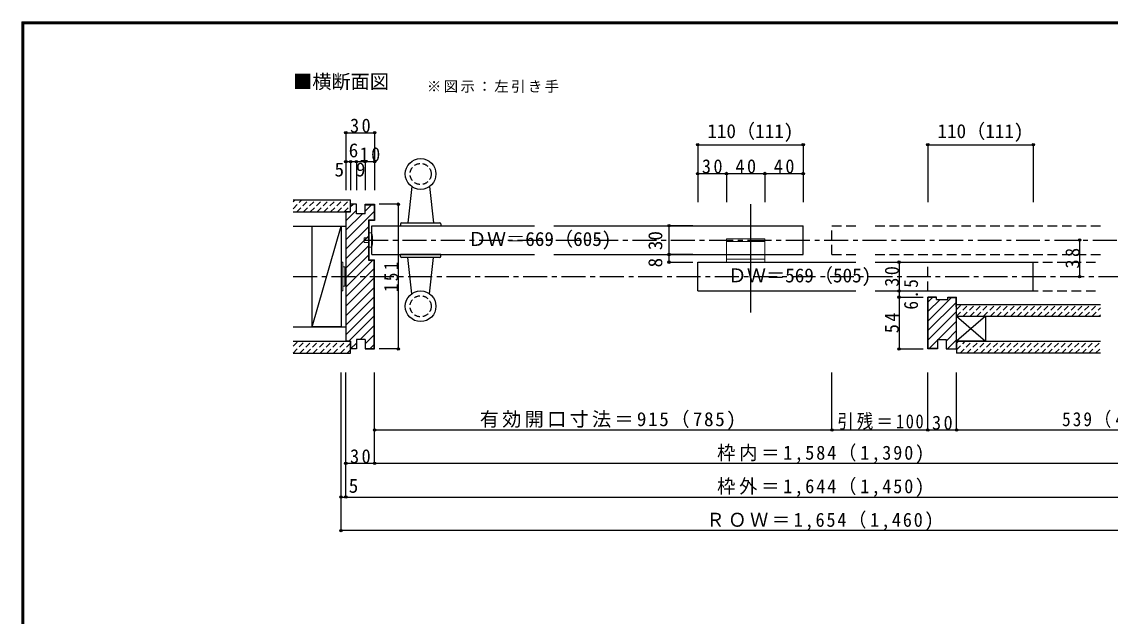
# Model space of a CAD drawing. Units: millimetres at full size, sheet at 1:5. Extents: x -973 to 977, y -718 to 696.
# Drawn here: x -973 to 162, y 76 to 696 of the extents above; entities that cross this region are included whole.
import ezdxf
from ezdxf.enums import TextEntityAlignment as Align

# ---------------------------------------------------------------- set-up
doc = ezdxf.new("R2010")
doc.units = ezdxf.units.MM
doc.header["$LTSCALE"] = 5
doc.header["$PDMODE"] = 32
doc.header["$PDSIZE"] = 2.5
for name, pattern in [('CHAIN1', [8, 5, -1, 1, -1]), ('DASHED1', [1.8, 1.2, -0.6]), ('DASHED2', [3, 2, -1])]:
    doc.linetypes.add(name, pattern=pattern)
for name, color, linetype in [('0-1_通り芯', 4, 'CHAIN1'), ('0-2_柱', 3, 'Continuous'), ('0-3_仕上げ', 2, 'Continuous'), ('0-4_枠', 3, 'Continuous'), ('0-5_ケーシング', 3, 'Continuous'), ('0-6_扉', 7, 'Continuous'), ('0-A_文字', 7, 'Continuous'), ('0-B_寸法', 7, 'Continuous'), ('0-C_ハッチ', 4, 'DASHED1'), ('F-1_枠', 6, 'Continuous')]:
    doc.layers.add(name, color=color, linetype=linetype)
doc.layers.add('0-7_金物', color=7, linetype='Continuous', lineweight=18)
doc.styles.add('ＭＳ ゴシック', font='')
doc.styles.get('ＭＳ ゴシック').set_extended_font_data('MS Gothic')

msp = doc.modelspace()

# ---------------------------------------------------------------- linework, layer by layer
at = {"layer": '0-1_通り芯'}
msp.add_line((-690.347, 430), (406.733, 430), dxfattribs=at)
at = {"layer": '0-2_柱'}
for p, q in [((-670.347, 482.5), (-640.347, 482.5)), ((-670.347, 377.5), (-670.347, 482.5)), ((-640.347, 482.5), (-640.347, 377.5)), ((1.653, 364.5), (1.653, 390.5)), ((1.653, 388.5), (31.653, 388.5)), ((31.653, 388.5), (31.653, 362.5)), ((-640.347, 377.5), (-670.347, 377.5)), ((31.653, 362.5), (1.653, 362.5))]:
    msp.add_line(p, q, dxfattribs=at)
at = {"layer": '0-2_柱', "color": 7}
for p, q in [((-670.347, 377.5), (-640.347, 482.5)), ((31.653, 388.5), (1.653, 362.5)), ((1.653, 388.5), (31.653, 362.5))]:
    msp.add_line(p, q, dxfattribs=at)
at = {"layer": '0-3_仕上げ'}
for p, q in [((-690.347, 510), (-630.347, 510)), ((1.653, 401), (151.653, 401)), ((1.542, 388.5), (151.653, 388.5)), ((-690.347, 362.5), (-630.347, 362.5)), ((1.653, 362.5), (1.653, 350)), ((1.653, 362.5), (151.653, 362.5)), ((151.653, 350), (1.653, 350))]:
    msp.add_line(p, q, dxfattribs=at)
at = {"layer": '0-3_仕上げ', "color": 7}
for p, q in [((-690.347, 482.5), (-635.347, 482.5)), ((-690.347, 377.5), (-635.347, 377.5))]:
    msp.add_line(p, q, dxfattribs=at)
at = {"layer": '0-3_仕上げ'}
for points in [[(-690.347, 497.5), (-630.347, 497.5), (-630.347, 510)], [(-690.347, 350), (-630.347, 350), (-630.347, 362.5)]]:
    msp.add_lwpolyline(points, dxfattribs=at)
at = {"layer": '0-4_枠'}
for p, q in [((-624.347, 505.5), (-630.347, 505.5)), ((-630.347, 497.5), (-630.347, 505.5)), ((-615.347, 495.5), (-615.347, 505.5)), ((-615.347, 505.5), (-605.347, 505.5)), ((-615.347, 505), (-605.847, 505)), ((-605.847, 505), (-605.847, 489)), ((-605.347, 505.5), (-605.347, 488.5)), ((-630.347, 497.5), (-635.347, 497.5)), ((-635.347, 497.5), (-635.347, 362.5)), ((-605.847, 489), (-611.847, 489)), ((-611.847, 489), (-611.847, 447)), ((-605.347, 488.5), (-611.347, 488.5)), ((-611.347, 488.5), (-611.347, 447.5)), ((-611.847, 447), (-605.847, 447)), ((-611.347, 447.5), (-605.347, 447.5)), ((-605.847, 355), (-605.847, 447)), ((-605.347, 354.5), (-605.347, 447.5)), ((-19.347, 408.5), (-28.347, 408.5)), ((-28.347, 354.5), (-28.347, 408.5)), ((-19.347, 408), (-27.847, 408)), ((-27.847, 355), (-27.847, 408)), ((-19.347, 406), (-19.347, 408.5)), ((-19.347, 406), (-7.347, 406)), ((-7.347, 408.5), (1.653, 408.5)), ((-7.347, 406), (-7.347, 408.5)), ((-7.347, 408), (1.153, 408)), ((1.153, 398.5), (1.153, 408)), ((1.153, 398.5), (1.653, 398.5)), ((1.653, 354.5), (1.653, 408.5)), ((-624.347, 364.5), (-624.347, 354.5)), ((-615.347, 364.5), (-624.347, 364.5)), ((-615.347, 364.5), (-615.347, 354.5)), ((-18.347, 364.5), (-18.347, 354.5)), ((-18.347, 364.5), (-9.347, 364.5)), ((-9.347, 364.5), (-9.347, 354.5)), ((-630.347, 362.5), (-635.347, 362.5)), ((-630.347, 362.5), (-630.347, 354.5)), ((-624.347, 354.5), (-630.347, 354.5)), ((-615.347, 355), (-605.847, 355)), ((-615.347, 354.5), (-605.347, 354.5)), ((-18.347, 354.5), (-28.347, 354.5)), ((-18.347, 355), (-27.847, 355)), ((-9.347, 354.5), (-7.539, 354.5)), ((-7.539, 354.5), (1.653, 354.5))]:
    msp.add_line(p, q, dxfattribs=at)
msp.add_lwpolyline([(-615.347, 495.5), (-624.347, 495.5), (-624.347, 505.5)], dxfattribs=at)
at = {"layer": '0-5_ケーシング'}
for p, q in [((-566.597, 523.945), (-570.847, 486)), ((-548.097, 523.945), (-543.847, 486)), ((-578.347, 485), (-578.347, 483)), ((-578.347, 483), (-536.347, 483)), ((-577.347, 486), (-537.347, 486)), ((-536.347, 485), (-536.347, 483)), ((-578.347, 451), (-578.347, 453)), ((-536.347, 453), (-578.347, 453)), ((-537.347, 450), (-577.347, 450)), ((-566.597, 412.055), (-570.847, 450)), ((-548.097, 412.055), (-543.847, 450)), ((-536.347, 451), (-536.347, 453))]:
    msp.add_line(p, q, dxfattribs=at)
for centre in [(-557.347, 537), (-557.347, 399)]:
    msp.add_circle(centre, 16, dxfattribs=at)
at = {"layer": '0-5_ケーシング', "linetype": 'DASHED1'}
for centre in [(-557.347, 537), (-557.347, 399)]:
    msp.add_circle(centre, 11, dxfattribs=at)
at = {"layer": '0-5_ケーシング'}
for centre, start, end in [((-577.347, 485), 90, 180), ((-537.347, 485), 0, 90), ((-577.347, 451), 180, 270), ((-537.347, 451), 270, 0)]:
    msp.add_arc(centre, 1, start, end, dxfattribs=at)
at = {"layer": '0-6_扉', "color": 3}
msp.add_line((-213.347, 505.5), (-213.347, 392.5), dxfattribs=at)
at = {"layer": '0-6_扉', "color": 6}
for p, q in [((-608.347, 453), (-608.347, 483)), ((-608.347, 483), (-438.442, 483)), ((-418.442, 483), (-158.347, 483)), ((-158.347, 453), (-158.347, 483)), ((-608.347, 453), (-438.442, 453)), ((-418.442, 453), (-158.347, 453)), ((-268.347, 415), (-268.347, 445)), ((-268.347, 445), (-103.347, 445)), ((-83.347, 445), (81.653, 445)), ((81.653, 415), (81.653, 445)), ((-268.347, 415), (-103.347, 415)), ((-83.347, 415), (81.653, 415))]:
    msp.add_line(p, q, dxfattribs=at)
at = {"layer": '0-6_扉', "color": 2, "linetype": 'DASHED2'}
for p, q in [((-128.347, 453), (-128.347, 483)), ((-128.347, 483), (-103.347, 483)), ((-83.347, 483), (151.653, 483)), ((-128.347, 453), (-103.347, 453)), ((-83.347, 453), (151.653, 453)), ((-28.347, 415), (-28.347, 445)), ((-28.347, 445), (151.653, 445)), ((-28.347, 415), (151.653, 415))]:
    msp.add_line(p, q, dxfattribs=at)
at = {"layer": '0-7_金物'}
for p, q in [((-616.347, 465.5), (-616.347, 470.5)), ((-616.347, 470.5), (-611.347, 470.5)), ((-611.347, 465.5), (-616.347, 465.5)), ((-611.347, 460.5), (-608.347, 460.5)), ((-638.347, 445), (-640.347, 445)), ((-640.347, 415), (-640.347, 445)), ((-638.347, 445), (-638.347, 415)), ((-638.347, 440), (-636.347, 440)), ((-636.347, 440), (-636.347, 420)), ((-636.347, 439), (-635.347, 439)), ((-635.347, 439), (-635.347, 421)), ((-636.347, 421), (-635.347, 421)), ((-638.347, 415), (-640.347, 415)), ((-638.347, 420), (-636.347, 420))]:
    msp.add_line(p, q, dxfattribs=at)
at = {"layer": '0-7_金物', "color": 2}
for p, q in [((-238.347, 469.5), (-198.347, 469.5)), ((-238.347, 445), (-238.347, 469.5)), ((-238.347, 466.5), (-198.347, 466.5)), ((-198.347, 445), (-198.347, 469.5)), ((-238.347, 448), (-198.347, 448)), ((-238.347, 445), (-198.347, 445))]:
    msp.add_line(p, q, dxfattribs=at)
at = {"layer": '0-7_金物'}
msp.add_lwpolyline([(-608.347, 475.5), (-611.347, 475.5), (-611.347, 460.5)], dxfattribs=at)
msp.add_arc((-635.972, 468), 28.625, 344.81071, 15.18929, dxfattribs=at)
at = {"layer": '0-B_寸法', "color": 4}
for p, q in [((-635.347, 580), (-635.347, 520)), ((-635.347, 580), (-605.347, 580)), ((-605.347, 580), (-605.347, 520)), ((-268.347, 567.5), (-158.347, 567.5)), ((-268.347, 567.5), (-268.347, 507.5)), ((-158.347, 567.5), (-158.347, 507.5)), ((-28.347, 567.5), (81.653, 567.5)), ((-28.347, 567.5), (-28.347, 507.5)), ((81.653, 567.5), (81.653, 507.5)), ((-635.347, 550), (-630.347, 550)), ((-630.347, 550), (-630.347, 520)), ((-630.347, 550), (-624.347, 550)), ((-624.347, 550), (-624.347, 520)), ((-624.347, 550), (-615.347, 550)), ((-615.347, 550), (-615.347, 520)), ((-615.347, 550), (-605.347, 550)), ((-268.347, 537.5), (-238.347, 537.5)), ((-238.347, 537.5), (-238.347, 507.5)), ((-238.347, 537.5), (-198.347, 537.5)), ((-198.347, 537.5), (-198.347, 507.5)), ((-198.347, 537.5), (-158.347, 537.5)), ((-580.687, 505.5), (-600.687, 505.5)), ((-580.687, 505.5), (-580.687, 354.5)), ((-298.394, 483), (-298.394, 445)), ((-273.347, 483), (-298.394, 483)), ((130.016, 468), (130.016, 430)), ((-273.347, 453), (-298.394, 453)), ((-298.394, 445), (-273.347, 445)), ((-58.394, 445), (-58.394, 415)), ((-58.394, 445), (-33.347, 445)), ((-58.394, 415), (-33.347, 415)), ((-58.394, 415), (-58.394, 408.5)), ((-58.394, 408.5), (-33.347, 408.5)), ((-58.394, 408.5), (-58.394, 354.5)), ((-580.687, 354.5), (-600.687, 354.5)), ((-58.394, 354.5), (-33.347, 354.5)), ((-640.347, 165), (-640.347, 330)), ((-635.347, 200), (-635.347, 330)), ((-605.347, 235), (-605.347, 330)), ((-128.347, 270), (-128.347, 330)), ((-28.347, 270), (-28.347, 330)), ((1.653, 270), (1.653, 330)), ((-605.347, 270), (-128.347, 270)), ((-128.347, 270), (-28.347, 270)), ((-28.347, 270), (321.653, 270)), ((-605.347, 235), (-635.347, 235)), ((321.653, 235), (-605.347, 235)), ((-640.347, 200), (-635.347, 200)), ((-635.347, 200), (351.653, 200)), ((356.622, 165), (-640.347, 165))]:
    msp.add_line(p, q, dxfattribs=at)
at = {"layer": '0-B_寸法', "color": 4, "linetype": 'CHAIN1'}
msp.add_line((-616.347, 468), (321.653, 468), dxfattribs=at)
at = {"layer": '0-B_寸法'}
for p in [(-635.347, 580), (-605.347, 580), (-268.347, 567.5), (-158.347, 567.5), (-28.347, 567.5), (81.653, 567.5), (-635.347, 550), (-630.347, 550), (-624.347, 550), (-615.347, 550), (-605.347, 550), (-268.347, 537.5), (-238.347, 537.5), (-198.347, 537.5), (-158.347, 537.5), (-580.687, 505.5), (-298.394, 483), (130.016, 468), (-298.394, 453), (-298.394, 445), (-58.394, 445), (130.016, 430), (-58.394, 415), (-58.394, 408.5), (-580.687, 354.5), (-58.394, 354.5), (-605.347, 270), (-128.347, 270), (-28.347, 270), (1.653, 270), (-635.347, 235), (-605.347, 235), (-640.347, 200), (-635.347, 200), (-640.347, 165)]:
    msp.add_point(p, dxfattribs=at)
at = {"layer": '0-C_ハッチ'}
for p, q in [((-690.347, 500.776), (-681.123, 510)), ((-690.347, 507.847), (-688.194, 510)), ((-686.552, 497.5), (-674.052, 510)), ((-679.481, 497.5), (-666.981, 510)), ((-672.41, 497.5), (-659.91, 510)), ((-665.339, 497.5), (-652.839, 510)), ((-658.268, 497.5), (-645.768, 510)), ((-651.197, 497.5), (-638.697, 510)), ((-644.126, 497.5), (-631.626, 510)), ((-637.055, 497.5), (-630.347, 504.208)), ((1.653, 388.619), (14.033, 401)), ((1.653, 395.691), (6.962, 401)), ((8.605, 388.5), (21.105, 401)), ((15.676, 388.5), (28.176, 401)), ((22.747, 388.5), (35.247, 401)), ((29.818, 388.5), (42.318, 401)), ((36.889, 388.5), (49.389, 401)), ((43.96, 388.5), (56.46, 401)), ((51.031, 388.5), (63.531, 401)), ((58.102, 388.5), (70.602, 401)), ((65.173, 388.5), (77.673, 401)), ((72.244, 388.5), (84.744, 401)), ((79.315, 388.5), (91.815, 401)), ((86.386, 388.5), (98.886, 401)), ((93.457, 388.5), (105.957, 401)), ((100.528, 388.5), (113.028, 401)), ((107.6, 388.5), (120.1, 401)), ((114.671, 388.5), (127.171, 401)), ((121.742, 388.5), (134.242, 401)), ((128.813, 388.5), (141.313, 401)), ((135.884, 388.5), (148.384, 401)), ((142.955, 388.5), (151.653, 397.198)), ((150.026, 388.5), (151.653, 390.127)), ((-690.347, 350.213), (-678.06, 362.5)), ((-690.347, 357.284), (-685.131, 362.5)), ((-683.489, 350), (-670.989, 362.5)), ((-676.418, 350), (-663.918, 362.5)), ((-669.347, 350), (-656.847, 362.5)), ((-662.275, 350), (-649.775, 362.5)), ((-655.204, 350), (-642.704, 362.5)), ((-648.133, 350), (-635.633, 362.5)), ((-641.062, 350), (-630.347, 360.715)), ((-633.991, 350), (-630.347, 353.644)), ((1.653, 360.403), (3.75, 362.5)), ((1.653, 353.443), (10.71, 362.5)), ((5.281, 350), (17.781, 362.5)), ((12.352, 350), (24.852, 362.5)), ((19.423, 350), (31.923, 362.5)), ((26.494, 350), (38.994, 362.5)), ((33.565, 350), (46.065, 362.5)), ((40.636, 350), (53.136, 362.5)), ((47.707, 350), (60.207, 362.5)), ((54.778, 350), (67.278, 362.5)), ((61.85, 350), (74.35, 362.5)), ((68.921, 350), (81.421, 362.5)), ((75.992, 350), (88.492, 362.5)), ((83.063, 350), (95.563, 362.5)), ((90.134, 350), (102.634, 362.5)), ((97.205, 350), (109.705, 362.5)), ((104.276, 350), (116.776, 362.5)), ((111.347, 350), (123.847, 362.5)), ((118.418, 350), (130.918, 362.5)), ((125.489, 350), (137.989, 362.5)), ((132.56, 350), (145.06, 362.5)), ((139.631, 350), (151.653, 362.022)), ((146.702, 350), (151.653, 354.951))]:
    msp.add_line(p, q, dxfattribs=at)
at = {"layer": '0-C_ハッチ', "linetype": 'Continuous'}
for p, q in [((-630.347, 503.028), (-627.875, 505.5)), ((-615.347, 498.229), (-608.576, 505)), ((-635.347, 488.128), (-624.347, 499.128)), ((-635.347, 468.329), (-605.847, 497.829)), ((-635.347, 478.229), (-618.076, 495.5)), ((-635.347, 458.43), (-611.847, 481.93)), ((-635.347, 448.53), (-611.847, 472.03)), ((-635.347, 438.631), (-611.847, 462.131)), ((-635.347, 428.731), (-611.847, 452.231)), ((-635.347, 418.832), (-607.179, 447)), ((-635.347, 408.932), (-605.847, 438.432)), ((-635.347, 399.033), (-605.847, 428.533)), ((-635.347, 389.133), (-605.847, 418.633)), ((-635.347, 379.234), (-605.847, 408.734)), ((-635.347, 369.334), (-605.847, 398.834)), ((-27.847, 383.826), (-3.673, 408)), ((-27.847, 403.625), (-23.472, 408)), ((-27.847, 393.725), (-15.572, 406)), ((-27.847, 373.926), (1.153, 402.926)), ((-632.282, 362.5), (-605.847, 388.935)), ((-27.847, 364.027), (1.653, 393.527)), ((-620.382, 364.5), (-605.847, 379.035)), ((-17.474, 364.5), (1.653, 383.627)), ((-615.347, 359.636), (-605.847, 369.136)), ((-26.974, 355), (-18.347, 363.627)), ((-9.347, 362.728), (1.653, 373.728)), ((-7.675, 354.5), (1.653, 363.828)), ((-630.347, 354.535), (-624.347, 360.535)), ((-610.083, 355), (-605.847, 359.236))]:
    msp.add_line(p, q, dxfattribs=at)
at = {"layer": 'F-1_枠'}
for p, q in [((-973.347, 695.833), (-973.347, -700.833)), ((-973.347, 695.833), (976.653, 695.833)), ((-973.347, 695), (976.653, 695)), ((-973.347, 694.167), (976.653, 694.167)), ((-972.514, 695.833), (-972.514, -700.833)), ((-971.68, 695.833), (-971.68, -700.833))]:
    msp.add_line(p, q, dxfattribs=at)

# ---------------------------------------------------------------- texts
at = {"layer": '0-A_文字', "style": 'ＭＳ ゴシック'}
msp.add_text('■横断面図', height=14.66, dxfattribs=at).set_placement((-690.347, 621.667), align=Align.BOTTOM_LEFT)
at = {"layer": '0-A_文字', "insert": (-550.805, 621.667), "char_height": 11, "attachment_point": 7, "style": 'ＭＳ ゴシック'}
msp.add_mtext('\\T1.17;※図示：左引き手', dxfattribs=at)
at = {"layer": '0-B_寸法', "style": 'ＭＳ ゴシック'}
for s, p in [('110（111)', (-258.347, 570)), ('110（111)', (-18.347, 570)), ('6', (-632.347, 550)), ('5', (-647.161, 530)), ('9', (-624.847, 530)), ('ＤＷ＝669（605)', (-508.179, 457.5)), ('ＤＷ＝569（505)', (-237.121, 419.5)), ('5', (-632.347, 200))]:
    msp.add_text(s, height=14.66, dxfattribs=at).set_placement(p, align=Align.BOTTOM_LEFT)
for s, p in [('30', (-300.894, 457.5)), ('8', (-300.894, 439.5))]:
    msp.add_text(s, height=14.66, rotation=90, dxfattribs=at).set_placement(p, align=Align.BOTTOM_LEFT)
at = {"layer": '0-B_寸法', "char_height": 14.66, "attachment_point": 7, "style": 'ＭＳ ゴシック'}
for s, insert in [('\\T1.27;\\W0.95;30', (-630.972, 580)), ('\\T1.27;\\W0.95;10', (-620.972, 550)), ('\\T1.27;\\W0.95;30', (-263.972, 537.5)), ('\\T1.27;\\W0.95;40', (-228.972, 537.5)), ('\\T1.27;\\W0.95;40', (-188.972, 537.5)), ('\\T1.17;有効開口寸法＝915（785)', (-495.597, 270)), ('\\T1.2;\\W0.85;引残＝100', (-122.722, 270)), ('\\T1.27;\\W0.95;30', (-23.972, 270)), ('\\T1.24;\\W0.9;539（475)', (111.653, 270)), ('\\T1.21;\\W0.95;枠内＝1,584（1,390)', (-248.092, 235)), ('\\T1.27;\\W0.95;30', (-630.972, 235)), ('\\T1.21;\\W0.95;枠外＝1,644（1,450)', (-248.092, 200)), ('\\T1.2;\\W0.95;ＲＯＷ＝1,654（1,460)', (-259.357, 165))]:
    msp.add_mtext(s, dxfattribs=dict(at, insert=insert))
at = {"layer": '0-B_寸法', "char_height": 14.66, "attachment_point": 7, "rotation": 90, "style": 'ＭＳ ゴシック'}
for s, insert in [('\\T1.27;\\W0.95;38', (130.016, 438.375)), ('\\T1.27;\\W0.9;151', (-580.687, 413.75)), ('\\T1.27;\\W0.95;30', (-58.394, 419.375)), ('\\T1.27;\\W0.9;6.5', (-38.394, 395.5)), ('\\T1.27;\\W0.95;54', (-58.394, 370.875))]:
    msp.add_mtext(s, dxfattribs=dict(at, insert=insert))

doc.saveas('drawing.dxf')
